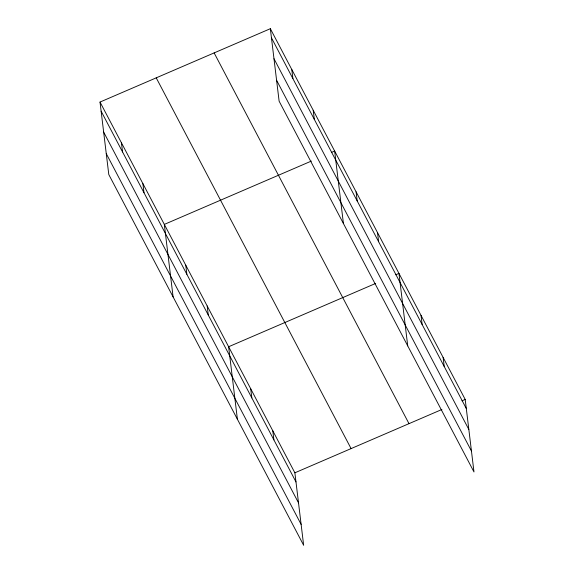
<?xml version="1.0" encoding="UTF-8"?>
<svg xmlns="http://www.w3.org/2000/svg" width="574" height="574" viewBox="0 0 574 574"><rect width="100%" height="100%" fill="white"/><g stroke="black" fill="none" stroke-linecap="round" stroke-linejoin="round"><path stroke-width="0.86" d="M100.02 102.057L294.878 472.804L303.653 545.3L108.795 174.553L100.02 102.057L270.347 28.7L465.205 399.447L473.981 471.943L279.122 101.196L270.347 28.7M311.366 161.079L164.322 224.405L173.097 296.901M331.442 152.433L334.649 151.048L343.424 223.544M375.669 283.42L228.624 346.753L237.399 419.242M395.744 274.774L398.959 273.396L407.727 345.885M294.878 472.804L441.923 409.477M461.998 400.831L465.205 399.447M271.452 37.819L466.31 408.566M273.985 58.735L468.843 429.481M276.589 80.281L471.448 451.028M214.138 52.908L408.997 423.655M156.228 77.849L351.087 448.595M101.124 111.177L295.983 481.923M103.657 132.092L298.509 502.838M106.262 153.638L301.12 524.385M443.121 357.43L444.226 366.549M421.036 315.413L422.141 324.532M377.52 232.613L378.625 241.733M356.088 191.831L357.193 200.95M313.217 110.265L314.322 119.385M291.786 69.483L292.891 78.602M272.793 430.787L273.898 439.906M250.709 388.77L251.814 397.89M207.192 305.971L208.297 315.09M185.761 265.188L186.859 274.307M142.89 183.623L143.995 192.742M121.451 142.84L122.556 151.959"/></g></svg>
